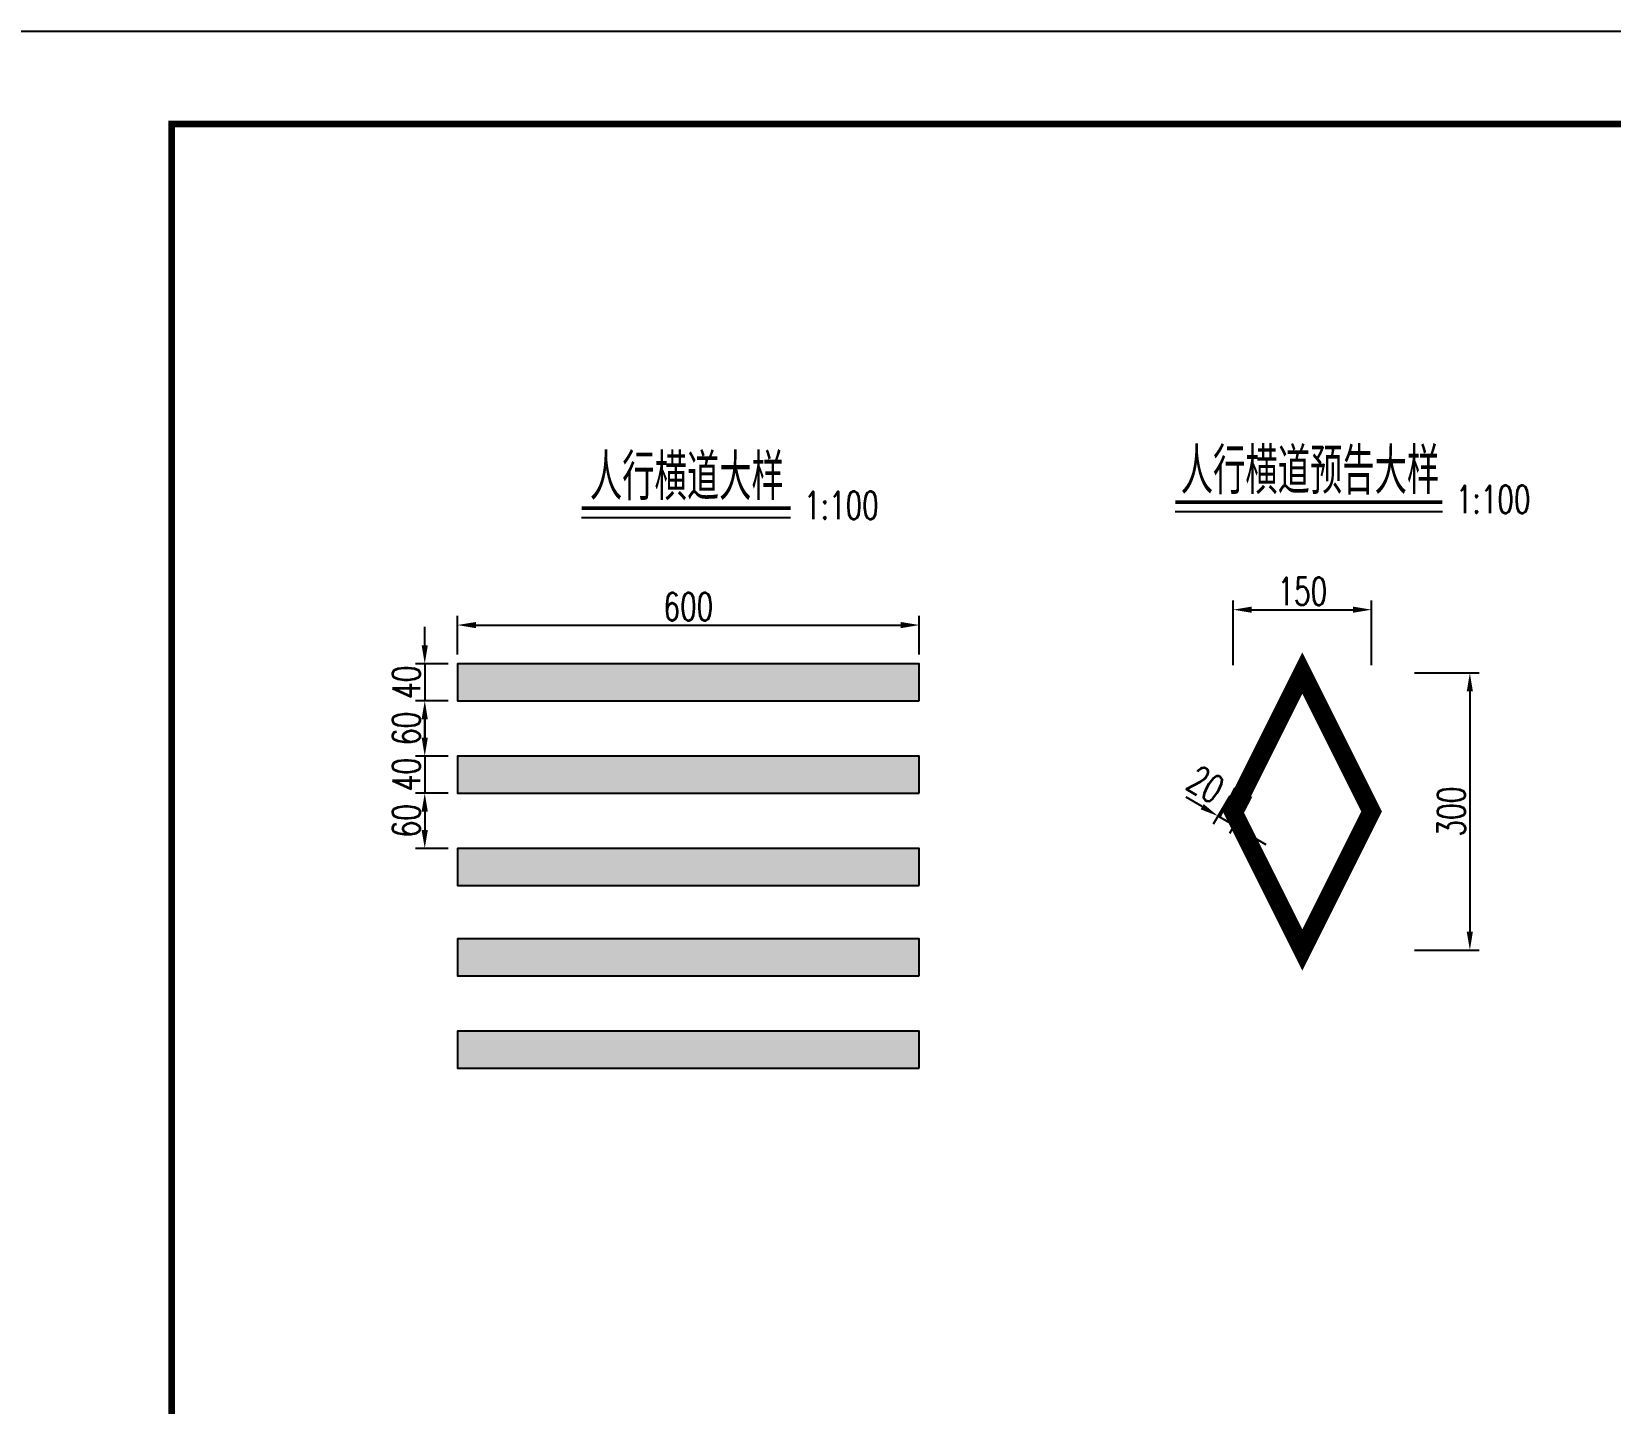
# Model space of a CAD drawing. Extents: x 2515 to 4615, y -2405 to -2108.
# Drawn here: x 3369.4 to 3540.4, y -2256.7 to -2108.2 of the extents above; entities that cross this region are included whole.
import ezdxf
from ezdxf.enums import TextEntityAlignment as Align

# ---------------------------------------------------------------- set-up
doc = ezdxf.new("R2010")
doc.units = 0
doc.header["$LTSCALE"] = 7
doc.header["$PDMODE"] = 32
doc.layers.get('0').update_dxf_attribs({"linetype": 'CONTINUOUS'})
doc.layers.get('Defpoints').update_dxf_attribs({"linetype": 'CONTINUOUS'})
for name, color, linetype in [('人行道线', 7, 'CONTINUOUS'), ('图框', 7, 'CONTINUOUS'), ('导向箭头大样', 134, 'CONTINUOUS'), ('尺寸标注', 4, 'CONTINUOUS'), ('文字', 7, 'CONTINUOUS')]:
    doc.layers.add(name, color=color, linetype=linetype)
doc.styles.get("Standard").update_dxf_attribs({"font": 'simplex1.shx', "width": 0.7, "bigfont": 'hztxt.shx'})
doc.dimstyles.new('比例：1：100', dxfattribs={"dimtxt": 3, "dimasz": 2, "dimexe": 1, "dimexo": 1, "dimgap": 0.5, "dimtad": 1, "dimdec": 0, "dimlfac": 10, "dimrnd": 0.0095, "dimdsep": 46, "dimtxsty": 'Standard', "dimcen": 0.09, "dimclrd": 256, "dimclre": 256, "dimclrt": 256, "dimadec": 0, "dimazin": 0, "dimtfac": 1, "dimtdec": 0, "dimtix": 1, "dimtmove": 2, "dimatfit": 3, "dimfxl": 0, "dimtolj": 1, "dimtzin": 0, "dimarcsym": 0})

# ---------------------------------------------------------------- blocks, each defined once
blk = doc.blocks.new('*D32')
at = {"layer": 'Defpoints', "color": 0}
for p in [(3415.53, -2176.62), (3411.99, -2180.62), (3415.53, -2180.62)]:
    blk.add_point(p, dxfattribs=at)
at = {"layer": '尺寸标注', "lineweight": -2}
for p, q in [((3411.99, -2174.62), (3411.99, -2172.62)), ((3414.53, -2176.62), (3410.99, -2176.62)), ((3411.99, -2176.62), (3411.99, -2180.62)), ((3414.53, -2180.62), (3410.99, -2180.62)), ((3411.99, -2182.62), (3411.99, -2184.62))]:
    blk.add_line(p, q, dxfattribs=at)
at = {"layer": '尺寸标注'}
for points in [[(3411.65, -2174.62), (3412.32, -2174.62), (3411.99, -2176.62)], [(3411.65, -2182.62), (3412.32, -2182.62), (3411.99, -2180.62)]]:
    blk.add_solid(points, dxfattribs=at)
at = {"layer": '尺寸标注', "insert": (3409.99, -2178.62), "char_height": 3, "attachment_point": 5, "rotation": 90}
blk.add_mtext('\\A1;40', dxfattribs=at)
blk = doc.blocks.new('*D33')
at = {"layer": 'Defpoints', "color": 0}
for p in [(3415.53, -2180.62), (3411.99, -2186.62), (3415.53, -2186.62)]:
    blk.add_point(p, dxfattribs=at)
at = {"layer": '尺寸标注', "lineweight": -2}
for p, q in [((3414.53, -2180.62), (3410.99, -2180.62)), ((3411.99, -2182.62), (3411.99, -2184.62)), ((3414.53, -2186.62), (3410.99, -2186.62))]:
    blk.add_line(p, q, dxfattribs=at)
at = {"layer": '尺寸标注'}
for points in [[(3411.65, -2182.62), (3412.32, -2182.62), (3411.99, -2180.62)], [(3411.65, -2184.62), (3412.32, -2184.62), (3411.99, -2186.62)]]:
    blk.add_solid(points, dxfattribs=at)
at = {"layer": '尺寸标注', "insert": (3409.99, -2183.62), "char_height": 3, "attachment_point": 5, "rotation": 90}
blk.add_mtext('\\A1;60', dxfattribs=at)
blk = doc.blocks.new('*D34')
at = {"layer": 'Defpoints', "color": 0}
for p in [(3415.53, -2186.62), (3411.99, -2190.62), (3415.53, -2190.62)]:
    blk.add_point(p, dxfattribs=at)
at = {"layer": '尺寸标注', "lineweight": -2}
for p, q in [((3411.99, -2184.62), (3411.99, -2182.62)), ((3414.53, -2186.62), (3410.99, -2186.62)), ((3411.99, -2186.62), (3411.99, -2190.62)), ((3414.53, -2190.62), (3410.99, -2190.62)), ((3411.99, -2192.62), (3411.99, -2194.62))]:
    blk.add_line(p, q, dxfattribs=at)
at = {"layer": '尺寸标注'}
for points in [[(3411.65, -2184.62), (3412.32, -2184.62), (3411.99, -2186.62)], [(3411.65, -2192.62), (3412.32, -2192.62), (3411.99, -2190.62)]]:
    blk.add_solid(points, dxfattribs=at)
at = {"layer": '尺寸标注', "insert": (3409.99, -2188.62), "char_height": 3, "attachment_point": 5, "rotation": 90}
blk.add_mtext('\\A1;40', dxfattribs=at)
blk = doc.blocks.new('*D35')
at = {"layer": 'Defpoints', "color": 0}
for p in [(3415.53, -2190.62), (3411.99, -2196.62), (3415.53, -2196.62)]:
    blk.add_point(p, dxfattribs=at)
at = {"layer": '尺寸标注', "lineweight": -2}
for p, q in [((3414.53, -2190.62), (3410.99, -2190.62)), ((3411.99, -2192.62), (3411.99, -2194.62)), ((3414.53, -2196.62), (3410.99, -2196.62))]:
    blk.add_line(p, q, dxfattribs=at)
at = {"layer": '尺寸标注'}
for points in [[(3411.65, -2192.62), (3412.32, -2192.62), (3411.99, -2190.62)], [(3411.65, -2194.62), (3412.32, -2194.62), (3411.99, -2196.62)]]:
    blk.add_solid(points, dxfattribs=at)
at = {"layer": '尺寸标注', "insert": (3409.99, -2193.62), "char_height": 3, "attachment_point": 5, "rotation": 90}
blk.add_mtext('\\A1;60', dxfattribs=at)
blk = doc.blocks.new('*D36')
at = {"layer": 'Defpoints', "color": 0}
for p in [(3465.53, -2172.43), (3415.53, -2176.62), (3465.53, -2176.62)]:
    blk.add_point(p, dxfattribs=at)
at = {"layer": '尺寸标注', "lineweight": -2}
for p, q in [((3415.53, -2175.62), (3415.53, -2171.43)), ((3417.53, -2172.43), (3463.53, -2172.43)), ((3465.53, -2175.62), (3465.53, -2171.43))]:
    blk.add_line(p, q, dxfattribs=at)
at = {"layer": '尺寸标注'}
for points in [[(3417.53, -2172.1), (3417.53, -2172.77), (3415.53, -2172.43)], [(3463.53, -2172.1), (3463.53, -2172.77), (3465.53, -2172.43)]]:
    blk.add_solid(points, dxfattribs=at)
at = {"layer": '尺寸标注', "insert": (3440.53, -2170.43), "char_height": 3, "attachment_point": 5}
blk.add_mtext('\\A1;600', dxfattribs=at)
blk = doc.blocks.new('*D108')
at = {"layer": 'Defpoints', "color": 0}
for p in [(3514.51, -2170.77), (3499.51, -2192.62), (3514.51, -2192.62)]:
    blk.add_point(p, dxfattribs=at)
at = {"layer": '尺寸标注', "lineweight": -2}
for p, q in [((3499.51, -2176.77), (3499.51, -2169.77)), ((3501.51, -2170.77), (3512.51, -2170.77)), ((3514.51, -2176.77), (3514.51, -2169.77))]:
    blk.add_line(p, q, dxfattribs=at)
at = {"layer": '尺寸标注'}
for points in [[(3501.51, -2170.44), (3501.51, -2171.1), (3499.51, -2170.77)], [(3512.51, -2170.44), (3512.51, -2171.1), (3514.51, -2170.77)]]:
    blk.add_solid(points, dxfattribs=at)
at = {"layer": '尺寸标注', "insert": (3507.01, -2168.77), "char_height": 3, "attachment_point": 5}
blk.add_mtext('\\A1;150', dxfattribs=at)
blk = doc.blocks.new('*D109')
at = {"layer": 'Defpoints', "color": 0}
for p in [(3507.01, -2177.62), (3507.01, -2207.62), (3525.15, -2207.62)]:
    blk.add_point(p, dxfattribs=at)
at = {"layer": '尺寸标注', "lineweight": -2}
for p, q in [((3519.15, -2177.62), (3526.15, -2177.62)), ((3525.15, -2179.62), (3525.15, -2205.62)), ((3519.15, -2207.62), (3526.15, -2207.62))]:
    blk.add_line(p, q, dxfattribs=at)
at = {"layer": '尺寸标注'}
for points in [[(3524.81, -2179.62), (3525.48, -2179.62), (3525.15, -2177.62)], [(3524.81, -2205.62), (3525.48, -2205.62), (3525.15, -2207.62)]]:
    blk.add_solid(points, dxfattribs=at)
at = {"layer": '尺寸标注', "insert": (3523.15, -2192.62), "char_height": 3, "attachment_point": 5, "rotation": 90}
blk.add_mtext('\\A1;300', dxfattribs=at)
blk = doc.blocks.new('*D110')
at = {"layer": 'Defpoints', "color": 0}
for p in [(3499.67, -2190.09), (3501.41, -2191.12), (3497.88, -2193.11)]:
    blk.add_point(p, dxfattribs=at)
at = {"layer": '尺寸标注', "lineweight": -2}
for p, q in [((3496.16, -2192.09), (3494.44, -2191.07)), ((3499.16, -2190.95), (3497.37, -2193.97)), ((3499.62, -2194.14), (3497.88, -2193.11)), ((3500.9, -2191.98), (3499.11, -2195)), ((3501.34, -2195.16), (3503.06, -2196.18))]:
    blk.add_line(p, q, dxfattribs=at)
at = {"layer": '尺寸标注'}
for points in [[(3496.33, -2191.81), (3495.99, -2192.38), (3497.88, -2193.11)], [(3501.51, -2194.87), (3501.17, -2195.44), (3499.62, -2194.14)]]:
    blk.add_solid(points, dxfattribs=at)
at = {"layer": '尺寸标注', "insert": (3496.55, -2189.68), "char_height": 3, "attachment_point": 5, "rotation": 329.3613}
blk.add_mtext('\\A1;20', dxfattribs=at)
blk = doc.blocks.new('123')
at = {"layer": '图框'}
blk.add_lwpolyline([(2934.59, -2405.19), (2934.59, -2108.19), (2514.59, -2108.19), (2514.59, -2405.19)], close=True, dxfattribs=at)

msp = doc.modelspace()

# ---------------------------------------------------------------- hatches: boundary and pattern name
at = {"layer": '导向箭头大样'}
h = msp.add_hatch(color=7, dxfattribs=at)
h.paths.add_polyline_path([(3465.52918, -2180.62349), (3465.52918, -2176.62349), (3415.52918, -2176.62349), (3415.52918, -2180.62349)])
h.paths.add_polyline_path([(3465.52918, -2190.62349), (3465.52918, -2186.62349), (3415.52918, -2186.62349), (3415.52918, -2190.62349)])
h.paths.add_polyline_path([(3415.52918, -2196.62349), (3415.52918, -2200.62349), (3465.52918, -2200.62349), (3465.52918, -2196.62349)])
h.paths.add_polyline_path([(3465.52918, -2210.39501), (3465.52918, -2206.39501), (3415.52918, -2206.39501), (3415.52918, -2210.39501)])
h.paths.add_polyline_path([(3415.52918, -2216.39501), (3415.52918, -2220.39501), (3465.52918, -2220.39501), (3465.52918, -2216.39501)])

# ---------------------------------------------------------------- linework, layer by layer
for p, q in [((3499.6908, -2190.05478), (3497.9916, -2193.28446)), ((3501.46811, -2191.00124), (3499.76892, -2194.23092))]:
    msp.add_line(p, q)
at = {"layer": '人行道线', "linetype": 'ByBlock', "const_width": 2, "flags": 128}
msp.add_lwpolyline([(3499.50902, -2192.61537), (3507.00902, -2177.61537), (3514.50902, -2192.61537), (3507.00902, -2207.61537), (3499.50902, -2192.61537)], dxfattribs=at)
at = {"layer": '图框', "const_width": 0.7}
msp.add_lwpolyline([(3764.5915, -2118.18876), (3384.5915, -2118.18876), (3384.5915, -2395.18876), (3764.5915, -2395.18876), (3764.5915, -2118.18876)], dxfattribs=at)
at = {"layer": '尺寸标注', "color": 7}
for points in [[(3465.52918, -2180.62349), (3465.52918, -2176.62349), (3415.52918, -2176.62349), (3415.52918, -2180.62349)], [(3465.52918, -2190.62349), (3465.52918, -2186.62349), (3415.52918, -2186.62349), (3415.52918, -2190.62349)], [(3465.52918, -2200.62349), (3465.52918, -2196.62349), (3415.52918, -2196.62349), (3415.52918, -2200.62349)], [(3465.52918, -2210.39501), (3465.52918, -2206.39501), (3415.52918, -2206.39501), (3415.52918, -2210.39501)], [(3465.52918, -2220.39501), (3465.52918, -2216.39501), (3415.52918, -2216.39501), (3415.52918, -2220.39501)]]:
    msp.add_lwpolyline(points, close=True, dxfattribs=at)
at = {"layer": '文字'}
for p, q in [((3428.97855, -2160.78098), (3451.60275, -2160.78098)), ((3493.25338, -2160.12514), (3522.17371, -2160.12514))]:
    msp.add_line(p, q, dxfattribs=at)
at = {"layer": '文字', "const_width": 0.4}
for points in [[(3493.25338, -2159.12514), (3522.17371, -2159.12514)], [(3428.97855, -2159.78098), (3451.60275, -2159.78098)]]:
    msp.add_lwpolyline(points, dxfattribs=at)

# ---------------------------------------------------------------- block references
msp.add_blockref('123', (840, 0))

# ---------------------------------------------------------------- texts
at = {"layer": '文字', "width": 0.7}
for s, height, p in [('人行横道大样', 5, (3440.36917, -2156.41302)), ('人行横道预告大样', 5, (3507.83727, -2155.75718)), ('1:100', 3, (3527.66941, -2158.82605)), ('1:100', 3, (3457.09845, -2159.48189))]:
    msp.add_text(s, height=height, dxfattribs=at).set_placement(p, align=Align.MIDDLE_CENTER)

# ---------------------------------------------------------------- dimensions: what is measured, and where the dimension line sits
at = {"layer": '尺寸标注'}
dim = msp.add_linear_dim(base=(3514.50902, -2170.76958), p1=(3499.50902, -2192.61537), p2=(3514.50902, -2192.61537), dimstyle='比例：1：100', dxfattribs=at)
dim.commit()
dim.dimension.update_dxf_attribs({"geometry": '*D108', "text_midpoint": (3507.00902, -2168.76958)})
dim = msp.add_linear_dim(base=(3465.52918, -2172.43239), p1=(3415.52918, -2176.62349), p2=(3465.52918, -2176.62349), text='600', dimstyle='比例：1：100', dxfattribs=at)
dim.commit()
dim.dimension.update_dxf_attribs({"geometry": '*D36', "text_midpoint": (3440.52918, -2170.43239)})
for base, p1, p2, picture, middle in [((3411.98795, -2180.62349), (3415.52918, -2176.62349), (3415.52918, -2180.62349), '*D32', (3409.98795, -2178.62349)), ((3525.1456, -2207.61537), (3507.00902, -2177.61537), (3507.00902, -2207.61537), '*D109', (3523.1456, -2192.61537)), ((3411.98795, -2186.62349), (3415.52918, -2180.62349), (3415.52918, -2186.62349), '*D33', (3409.98795, -2183.62349)), ((3411.98795, -2190.62349), (3415.52918, -2186.62349), (3415.52918, -2190.62349), '*D34', (3409.98795, -2188.62349)), ((3411.98795, -2196.62349), (3415.52918, -2190.62349), (3415.52918, -2196.62349), '*D35', (3409.98795, -2193.62349))]:
    dim = msp.add_linear_dim(base=base, p1=p1, p2=p2, angle=90, dimstyle='比例：1：100', dxfattribs=at)
    dim.commit()
    dim.dimension.update_dxf_attribs({"geometry": picture, "text_midpoint": middle})
dim = msp.add_linear_dim(base=(3497.88278, -2193.11126), p1=(3501.40666, -2191.11805), p2=(3499.67196, -2190.09057), angle=149.3613054, text='20', dimstyle='比例：1：100', dxfattribs=at)
dim.commit()
dim.dimension.update_dxf_attribs({"geometry": '*D110', "text_midpoint": (3496.5464, -2189.68095), "dimtype": 161})

doc.saveas('drawing.dxf')
